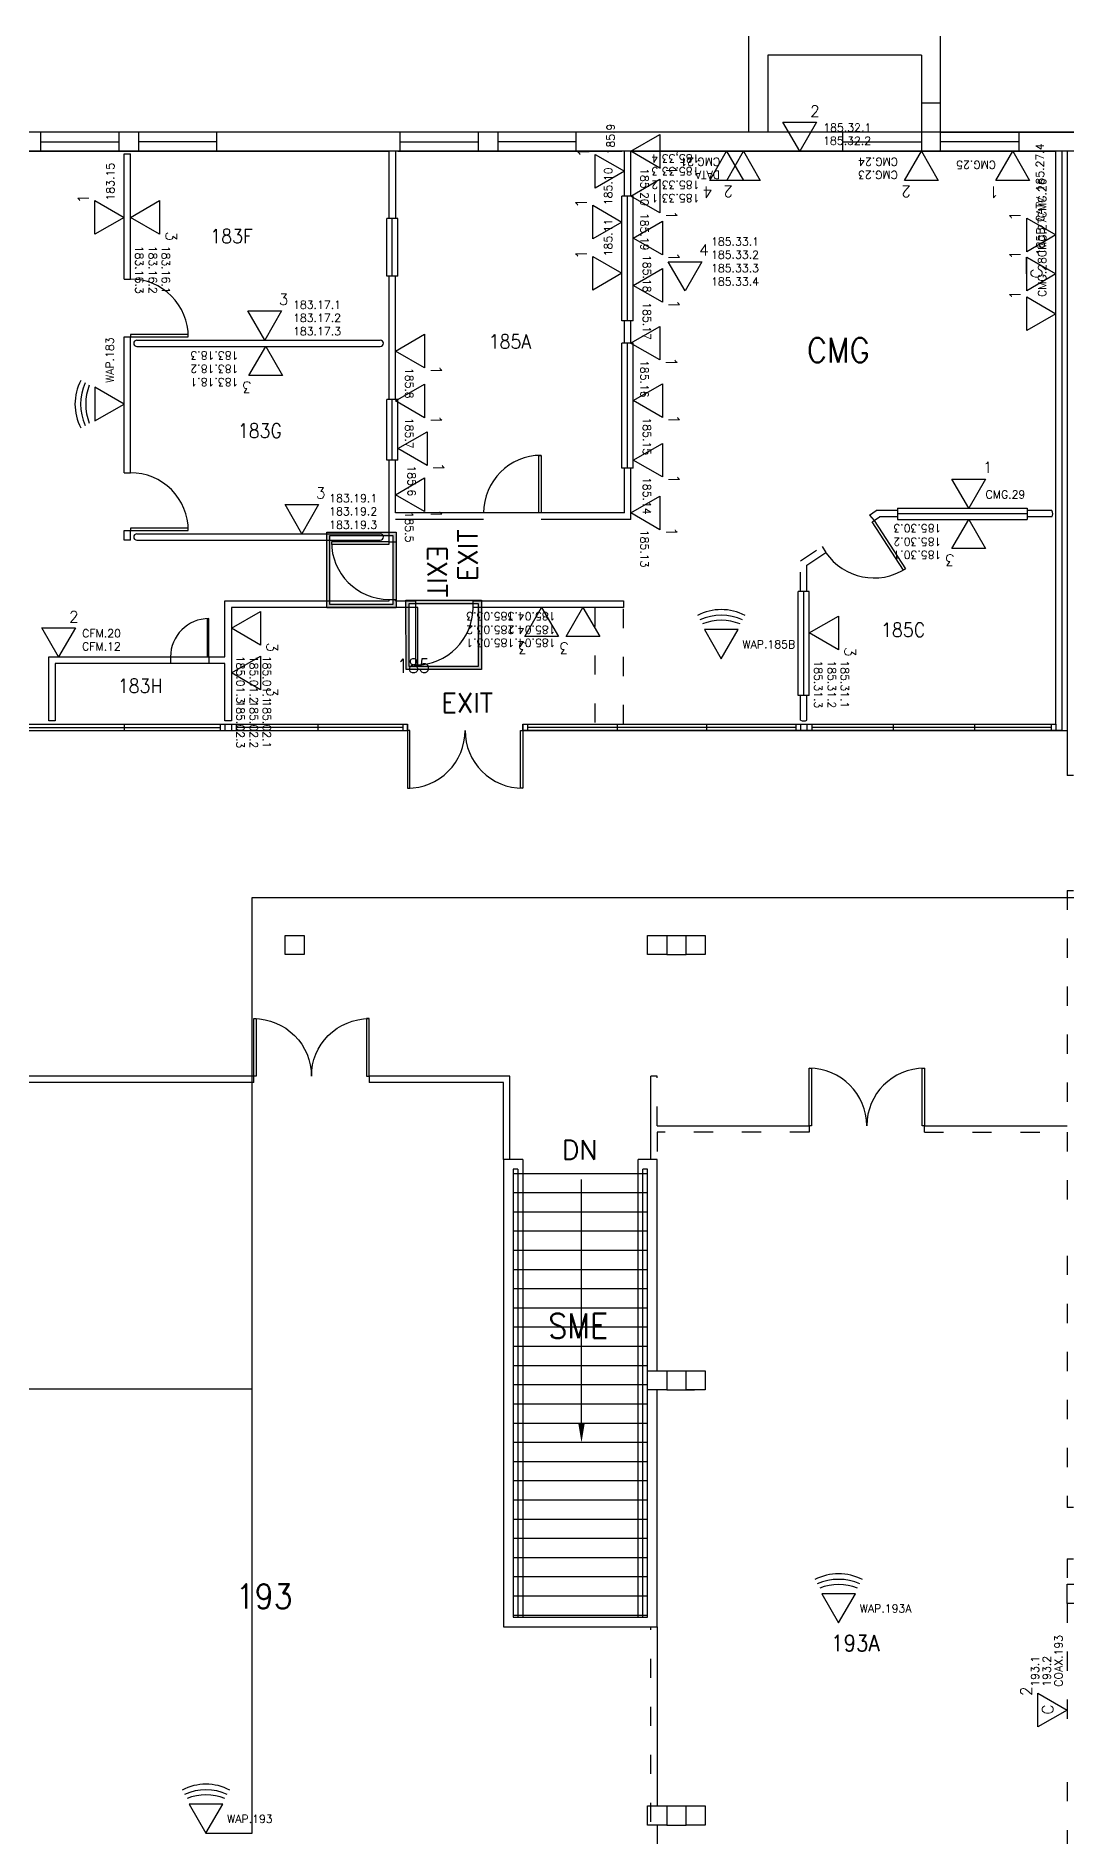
# Model space of a CAD drawing. Header units: inches. Extents: x -460 to 10305, y -938 to 5356.
# Drawn here: x 1351 to 1995, y 4231 to 5356 of the extents above; entities that cross this region are included whole.
import ezdxf
from ezdxf.enums import TextEntityAlignment as Align

# ---------------------------------------------------------------- set-up
doc = ezdxf.new("R2010")
doc.units = ezdxf.units.IN
doc.header["$MEASUREMENT"] = 0
doc.set_wipeout_variables(frame=1)
doc.linetypes.add('01-0263-M-DWG-BFP-ARCH$0$ACAD_ISO03W100', pattern=[30, 12, -18])
for name, color, linetype in [('01-0263-M-DWG-BFP-ARCH$0$AAROC', 7, 'Continuous'), ('01-0263-M-DWG-BFP-ARCH$0$SP-CASEHIDE', 11, 'Continuous'), ('01-0263-M-DWG-BFP-ARCH$0$SP-DOORS', 5, 'Continuous'), ('01-0263-M-DWG-BFP-ARCH$0$SP-GROSS', 30, 'Continuous'), ('01-0263-M-DWG-BFP-ARCH$0$SP-GUARDRAIL', 150, 'Continuous'), ('01-0263-M-DWG-BFP-ARCH$0$SP-PART', 190, 'Continuous'), ('01-0263-M-DWG-BFP-ARCH$0$SP-RMNO', 7, 'Continuous'), ('01-0263-M-DWG-BFP-ARCH$0$SP-ROOM', 7, 'Continuous'), ('01-0263-M-DWG-BFP-ARCH$0$SP-STAIRS', 1, 'Continuous'), ('01-0263-M-DWG-BFP-ARCH$0$SP-TEXT', 72, 'Continuous'), ('01-0263-M-DWG-BFP-ARCH$0$SP-WALL', 7, 'Continuous'), ('01-0263-M-DWG-BFP-ARCH$0$SP-WINDOWS', 6, 'Continuous'), ('T-Comm-E', 1, 'Continuous'), ('T-Comm-E-Wireless', 1, 'Continuous'), ('T-Comm-Path', 40, 'Continuous')]:
    doc.layers.add(name, color=color, linetype=linetype)
doc.layers.get('01-0263-M-DWG-BFP-ARCH$0$SP-ROOM').off()
doc.styles.add('01-0263-M-DWG-BFP-ARCH$0$ROMANS', font='ROMANS.shx', dxfattribs={"width": 0.9})
doc.styles.add('01-0263-M-DWG-BFP-ARCH$0$STANDARD', font='TXT.shx', dxfattribs={"height": 12})
doc.styles.add('3-32', font='SIMPLEX.shx', dxfattribs={"height": 9})

# ---------------------------------------------------------------- blocks, each defined once
blk = doc.blocks.new('01-0263-M-DWG-BFP-ARCH$0$DOR00')
at = {"color": 0}
for p, q in [((0, 1), (0, 0)), ((1, 0), (1, 1))]:
    blk.add_line(p, q, dxfattribs=at)
blk = doc.blocks.new('01-0263-M-DWG-BFP-ARCH$0$DOR01')
at = {"color": 0}
for p, q in [((1, 1), (0, 1)), ((0, 1), (0, 0)), ((1, 0), (1, 1)), ((0, 0), (1, 0))]:
    blk.add_line(p, q, dxfattribs=at)
blk = doc.blocks.new('01-0263-M-DWG-BFP-ARCH$0$FMGRM1')
at = {"style": '01-0263-M-DWG-BFP-ARCH$0$ROMANS', "width": 0.9}
for tag, p in [('DATA1', (0, -0.443)), ('DATA2', (0, -0.602)), ('DATA3', (0, -0.762)), ('DATA4', (0, -0.921)), ('DATA5', (0, -1.081))]:
    blk.add_attdef(tag, text='', height=0.117, dxfattribs=at).set_placement(p, align=Align.CENTER)
at = {"linetype": 'Continuous'}
blk.add_wipeout([(-0.375, -0.125), (0.375, -0.125), (0.375, 0.125), (-0.375, 0.125)], dxfattribs=at)
at = {"style": '01-0263-M-DWG-BFP-ARCH$0$ROMANS', "width": 0.9}
blk.add_attdef('RMAREA', text='', height=0.117, dxfattribs=at).set_placement((0, -0.284), align=Align.CENTER)
at = {"layer": '01-0263-M-DWG-BFP-ARCH$0$SP-RMNO', "style": '01-0263-M-DWG-BFP-ARCH$0$ROMANS', "width": 0.9}
blk.add_attdef('RMNUMB', text='', height=0.16, dxfattribs=at).set_placement((0, 0), align=Align.MIDDLE)
blk = doc.blocks.new('01-0263-M-DWG-BFP-ARCH', base_point=(-3213.3, 3697.3))
at = {"layer": '01-0263-M-DWG-BFP-ARCH$0$SP-CASEHIDE'}
h = blk.add_hatch(color=256, dxfattribs=at)
h.paths.add_polyline_path([(-1637.4, 4723.3), (-1637.4, 4676.1), (-1680.7, 4676.1), (-1680.7, 4723.3)])
h.paths.add_polyline_path([(-1639.4, 4721.3), (-1639.4, 4678.1), (-1678.7, 4678.1), (-1678.7, 4721.3)], flags=16)
h = blk.add_hatch(color=256, dxfattribs=at)
h.paths.add_polyline_path([(-1629.3, 4678.7), (-1586.1, 4678.7), (-1586.1, 4639.4), (-1629.2, 4639.4)], flags=16)
h.paths.add_polyline_path([(-1631.3, 4680.7), (-1584.1, 4680.7), (-1584.1, 4637.4), (-1631.2, 4637.4)])
for p, q in [((-1641.8, 4680.3), (-1641.8, 4681.3)), ((-1637.8, 4680.3), (-1637.8, 4681.3))]:
    blk.add_line(p, q, dxfattribs=at)
for points in [[(-1637.4, 4723.3), (-1637.4, 4676.1), (-1680.7, 4676.1), (-1680.7, 4723.3)], [(-1631.3, 4680.7), (-1584.1, 4680.7), (-1584.1, 4637.4), (-1631.2, 4637.4)]]:
    blk.add_lwpolyline(points, close=True, dxfattribs=at)
for points in [[(-1639.4, 4721.3), (-1639.4, 4678.1), (-1678.7, 4678.1), (-1678.7, 4721.3), (-1639.4, 4721.3)], [(-1629.3, 4678.7), (-1586.1, 4678.7), (-1586.1, 4639.4), (-1629.2, 4639.4), (-1629.3, 4678.7)]]:
    blk.add_lwpolyline(points, dxfattribs=at)
at = {"layer": '01-0263-M-DWG-BFP-ARCH$0$SP-DOORS'}
for p, q in [((-1755.3, 4645.3), (-1755.3, 4669.3)), ((-1754.3, 4645.3), (-1754.3, 4669.3))]:
    blk.add_line(p, q, dxfattribs=at)
for points in [[(-1630.3, 4563.3, 0.414214), (-1594.3, 4599.3, 0.414214), (-1558.3, 4563.3, 0.414214)], [(-1726.3, 4419.3, -0.414214), (-1690.3, 4383.3, -0.414214), (-1654.3, 4419.3, -0.414214)]]:
    blk.add_lwpolyline(points, format="xyb", dxfattribs=at)
for centre, radius, start, end in [((-1803.2, 4845.4), 36, 359.9411, 90.0589), ((-1546.8, 4735.3), 36, 90, 180), ((-1803.2, 4724.4), 36, 359.9411, 90.0589), ((-1641.8, 4717.3), 36, 180, 270), ((-1338.9, 4731.3), 36.6, 214.6652, 302.5425), ((-1754.3, 4645.3), 24, 90, 180), ((-1625.3, 4676.3), 36, 270, 0), ((-1379.4, 4352.3), 36, 0, 90), ((-1307.4, 4352.3), 36, 90, 180)]:
    blk.add_arc(centre, radius, start, end, dxfattribs=at)
at = {"layer": '01-0263-M-DWG-BFP-ARCH$0$SP-GUARDRAIL'}
for p, q in [((-1558.3, 4331.3), (-1570.3, 4331.3)), ((-1474.3, 4331.3), (-1486.3, 4331.3)), ((-1561.3, 4325.3), (-1564.3, 4325.3)), ((-1480.3, 4325.3), (-1483.3, 4325.3))]:
    blk.add_line(p, q, dxfattribs=at)
at = {"layer": '01-0263-M-DWG-BFP-ARCH$0$SP-PART', "linetype": '01-0263-M-DWG-BFP-ARCH$0$ACAD_ISO03W100'}
blk.add_lwpolyline([(-1495.3, 4603.3), (-1495.3, 4676.3), (-1513.3, 4676.3), (-1513.3, 4603.3), (-1495.3, 4603.3)], dxfattribs=at)
at = {"layer": '01-0263-M-DWG-BFP-ARCH$0$SP-STAIRS'}
for p, q in [((-1474.3, 4199.3), (-1474.3, 4331.3)), ((-1480.3, 4322.4), (-1564.3, 4322.4)), ((-1480.3, 4310.4), (-1564.3, 4310.4)), ((-1480.3, 4298.4), (-1564.3, 4298.4)), ((-1480.3, 4286.4), (-1564.3, 4286.4)), ((-1480.3, 4274.4), (-1564.3, 4274.4)), ((-1480.3, 4262.4), (-1564.3, 4262.4)), ((-1480.3, 4250.4), (-1564.3, 4250.4)), ((-1480.3, 4202.4), (-1564.3, 4202.4)), ((-1480.3, 4187.3), (-1480.3, 4199.3)), ((-1480.3, 4199.3), (-1468.3, 4199.3)), ((-1468.3, 4199.3), (-1468.3, 4187.3)), ((-1480.3, 4190.4), (-1564.3, 4190.4)), ((-1468.3, 4187.3), (-1480.3, 4187.3)), ((-1480.3, 4178.4), (-1564.3, 4178.4)), ((-1480.3, 4166.4), (-1564.3, 4166.4)), ((-1480.3, 4154.4), (-1564.3, 4154.4)), ((-1480.3, 4142.4), (-1564.3, 4142.4)), ((-1480.3, 4130.4), (-1564.3, 4130.4)), ((-1480.3, 4118.4), (-1564.3, 4118.4)), ((-1480.3, 4106.4), (-1564.3, 4106.4)), ((-1480.3, 4094.4), (-1564.3, 4094.4)), ((-1480.3, 4082.4), (-1564.3, 4082.4)), ((-1480.3, 4070.4), (-1564.3, 4070.4)), ((-1480.3, 4058.4), (-1564.3, 4058.4)), ((-1480.3, 4046.4), (-1564.3, 4046.4))]:
    blk.add_line(p, q, dxfattribs=at)
at = {"layer": '01-0263-M-DWG-BFP-ARCH$0$SP-TEXT'}
blk.add_solid([(-1519.6, 4166.4), (-1523.6, 4166.4), (-1521.6, 4154.4)], dxfattribs=at)
at = {"layer": '01-0263-M-DWG-BFP-ARCH$0$SP-WALL'}
for p, q in [((-1417.3, 5033.3), (-1417.3, 4973.3)), ((-1297.3, 4961.3), (-1297.3, 5033.3)), ((-1405.3, 5021.3), (-1405.3, 4973.3)), ((-1309.3, 5021.3), (-1405.3, 5021.3)), ((-1309.3, 5021.3), (-1309.3, 4961.3)), ((-1297.3, 4991.3), (-1309.3, 4991.3)), ((-1309.3, 4973.3), (-2665.3, 4973.3)), ((-1859.3, 4961.3), (-1859.3, 4973.3)), ((-1810.3, 4961.3), (-1810.3, 4973.3)), ((-1798.3, 4973.3), (-1798.3, 4961.3)), ((-1749.3, 4961.3), (-1749.3, 4973.3)), ((-1634.9, 4961.3), (-1634.9, 4973.3)), ((-1585.9, 4961.3), (-1585.9, 4973.3)), ((-1573.9, 4973.3), (-1573.9, 4961.3)), ((-1524.9, 4961.3), (-1524.9, 4973.3)), ((-1358.3, 4961.3), (-1358.3, 4973.3)), ((-1297.3, 4973.3), (-1154.3, 4973.3)), ((-1248.3, 4961.3), (-1248.3, 4973.3)), ((-3012.3, 4961.3), (-1642.4, 4961.3)), ((-1642.4, 4961.3), (-1810.3, 4961.3)), ((-1641.8, 4919.3), (-1641.8, 4961.3)), ((-1636.3, 4961.3), (-1496.3, 4961.3)), ((-1490.8, 4933.3), (-1490.8, 4961.3)), ((-1490.8, 4961.3), (-1225.3, 4961.3)), ((-1309.3, 4961.3), (-1297.3, 4961.3)), ((-1225.3, 4603.3), (-1225.3, 4961.3)), ((-1221.3, 4599.3), (-1221.3, 4961.3)), ((-1218.3, 4961.3), (-1218.3, 4571.3)), ((-1807.3, 4881.3), (-1807.3, 4959.7)), ((-1807.3, 4959.7), (-1803.3, 4959.7)), ((-1803.3, 4881.3), (-1803.3, 4959.7)), ((-1496.3, 4855.3), (-1496.3, 4933.3)), ((-1489.3, 4933.3), (-1496.3, 4933.3)), ((-1492.8, 4855.3), (-1492.8, 4933.3)), ((-1489.3, 4855.3), (-1489.3, 4933.3)), ((-1643.3, 4883.3), (-1643.3, 4919.3)), ((-1636.3, 4919.3), (-1643.3, 4919.3)), ((-1639.8, 4883.3), (-1639.8, 4919.3)), ((-1636.3, 4883.3), (-1636.3, 4919.3)), ((-1636.3, 4883.3), (-1643.3, 4883.3)), ((-1641.8, 4806.3), (-1641.8, 4883.3)), ((-1637.8, 4806.3), (-1637.8, 4883.3)), ((-1807.3, 4881.3), (-1803.3, 4881.3)), ((-1489.3, 4855.3), (-1496.3, 4855.3)), ((-1494.8, 4841.3), (-1494.8, 4855.3)), ((-1490.8, 4841.3), (-1490.8, 4855.3)), ((-1807.3, 4845.3), (-1803.3, 4845.3)), ((-1807.3, 4760.3), (-1807.3, 4845.3)), ((-1803.3, 4760.3), (-1803.3, 4845.3)), ((-1799.3, 4843.3), (-1647.3, 4843.3)), ((-1799.3, 4839.3), (-1647.3, 4839.3)), ((-1496.3, 4763.3), (-1496.3, 4841.3)), ((-1489.3, 4841.3), (-1496.3, 4841.3)), ((-1492.8, 4763.3), (-1492.8, 4841.3)), ((-1489.3, 4763.3), (-1489.3, 4841.3)), ((-1643.3, 4768.3), (-1643.3, 4806.3)), ((-1636.3, 4806.3), (-1643.3, 4806.3)), ((-1639.8, 4768.3), (-1639.8, 4806.3)), ((-1636.3, 4768.3), (-1636.3, 4806.3)), ((-1807.3, 4760.3), (-1803.3, 4760.3)), ((-1636.3, 4768.3), (-1643.3, 4768.3)), ((-1641.8, 4717.3), (-1641.8, 4768.3)), ((-1637.8, 4735.3), (-1637.8, 4768.3)), ((-1489.3, 4763.3), (-1496.3, 4763.3)), ((-1494.8, 4735.3), (-1494.8, 4763.3)), ((-1490.8, 4731.3), (-1490.8, 4763.3)), ((-1341.7, 4734), (-1337.5, 4736.8)), ((-1324.3, 4736.8), (-1337.5, 4736.8)), ((-1324.3, 4738.3), (-1243.3, 4738.3)), ((-1324.3, 4738.3), (-1324.3, 4731.3)), ((-1243.3, 4738.3), (-1243.3, 4731.3)), ((-1227.8, 4736.8), (-1243.3, 4736.8)), ((-1807.3, 4724.3), (-1803.3, 4724.3)), ((-1807.3, 4718.3), (-1807.3, 4724.3)), ((-1803.3, 4718.3), (-1803.3, 4724.3)), ((-1494.8, 4735.3), (-1637.8, 4735.3)), ((-1582.8, 4731.3), (-1637.8, 4731.3)), ((-1496.3, 4735.3), (-1546.8, 4735.3)), ((-1490.8, 4731.3), (-1546.8, 4731.3)), ((-1338.7, 4730.6), (-1335.4, 4732.8)), ((-1324.3, 4732.8), (-1335.4, 4732.8)), ((-1243.3, 4734.8), (-1324.3, 4734.8)), ((-1324.3, 4731.3), (-1243.3, 4731.3)), ((-1227.8, 4732.8), (-1243.3, 4732.8)), ((-1803.3, 4718.3), (-1807.3, 4718.3)), ((-1799.3, 4722.3), (-1647.3, 4722.3)), ((-1799.3, 4718.3), (-1647.3, 4718.3)), ((-1641.8, 4717.3), (-1637.8, 4717.3)), ((-1380.8, 4702.6), (-1369, 4710.5)), ((-1380.8, 4686.3), (-1380.8, 4702.6)), ((-1744.3, 4680.3), (-1641.8, 4680.3)), ((-1744.3, 4645.3), (-1744.3, 4680.3)), ((-1641.8, 4681.3), (-1637.8, 4681.3)), ((-1386.3, 4621.3), (-1386.3, 4686.3)), ((-1379.3, 4686.3), (-1386.3, 4686.3)), ((-1382.8, 4621.3), (-1382.8, 4686.3)), ((-1379.3, 4621.3), (-1379.3, 4686.3)), ((-1854.3, 4645.3), (-1744.3, 4645.3)), ((-1854.3, 4605.3), (-1854.3, 4645.3)), ((-1778.3, 4645.3), (-1778.3, 4641.3)), ((-1754.3, 4645.3), (-1754.3, 4641.3)), ((-1379.3, 4621.3), (-1386.3, 4621.3)), ((-1384.8, 4605.8), (-1384.8, 4621.3)), ((-1380.8, 4605.8), (-1380.8, 4621.3)), ((-1935.4, 4599.3), (-1630.3, 4599.3)), ((-1558.3, 4599.3), (-1218.3, 4599.3)), ((-1706.8, 4459.3), (-1706.8, 4471.3)), ((-1706.8, 4471.3), (-1694.8, 4471.3)), ((-1694.8, 4471.3), (-1694.8, 4459.3)), ((-1468.3, 4471.3), (-1456.3, 4471.3)), ((-1694.8, 4459.3), (-1706.8, 4459.3)), ((-1468.3, 4459.3), (-1456.3, 4459.3)), ((-1570.3, 4331.3), (-1570.3, 4039.3)), ((-1480.3, 4045.3), (-1480.3, 4325.3)), ((-1480.3, 4187.3), (-1480.3, 4199.3)), ((-1480.3, 4199.3), (-1468.3, 4199.3)), ((-1468.3, 4199.3), (-1451, 4199.3)), ((-1468.3, 4199.3), (-1456.3, 4199.3)), ((-1468.3, 4199.3), (-1468.3, 4187.3)), ((-1456.3, 4187.3), (-1456.3, 4199.3)), ((-1456.3, 4199.3), (-1444.3, 4199.3)), ((-1444.3, 4199.3), (-1444.3, 4187.3)), ((-1468.3, 4187.3), (-1480.3, 4187.3)), ((-1474.3, 4039.3), (-1474.3, 4187.3)), ((-1468.3, 4187.3), (-1451, 4187.3)), ((-1468.3, 4187.3), (-1456.3, 4187.3)), ((-1444.3, 4187.3), (-1456.3, 4187.3)), ((-1570.3, 4039.3), (-1474.3, 4039.3)), ((-1564.3, 4045.3), (-1480.3, 4045.3)), ((-1474.3, 4039.3), (-1474.3, 3927.3)), ((-1480.3, 3915.3), (-1480.3, 3927.3)), ((-1480.3, 3927.3), (-1468.3, 3927.3)), ((-1468.3, 3927.3), (-1456.3, 3927.3)), ((-1468.3, 3927.3), (-1468.3, 3915.3)), ((-1456.3, 3915.3), (-1456.3, 3927.3)), ((-1456.3, 3927.3), (-1444.3, 3927.3)), ((-1444.3, 3927.3), (-1444.3, 3915.3)), ((-1468.3, 3915.3), (-1480.3, 3915.3)), ((-1474.3, 3915.3), (-1474.3, 3862.3)), ((-1468.3, 3915.3), (-1456.3, 3915.3)), ((-1444.3, 3915.3), (-1456.3, 3915.3))]:
    blk.add_line(p, q, dxfattribs=at)
at = {"layer": '01-0263-M-DWG-BFP-ARCH$0$SP-WALL', "linetype": '01-0263-M-DWG-BFP-ARCH$0$ACAD_ISO03W100'}
for p, q in [((-1341.7, 4734), (-1338.7, 4730.6)), ((-1384.8, 4705.3), (-1371.3, 4714.3)), ((-1371.3, 4714.3), (-1369, 4710.5)), ((-1384.8, 4686.3), (-1384.8, 4705.3)), ((-1218.3, 4499.3), (-1218.3, 4352.3)), ((-1218.3, 4348.3), (-1218.3, 4303.1)), ((-1218.3, 4271.1), (-1218.3, 4113.8)), ((-1218.3, 4081.8), (-1218.3, 4065.8)), ((-1218.3, 4053.8), (-1218.3, 3978.2)), ((-1478.3, 3737.3), (-1478.3, 4039.3)), ((-1218.3, 3942.2), (-1218.3, 3709.3))]:
    blk.add_line(p, q, dxfattribs=at)
at = {"layer": '01-0263-M-DWG-BFP-ARCH$0$SP-WALL'}
for points in [[(-773.3, 4901.8), (-773.3, 4961.3), (-3201.3, 4961.3)], [(-1494.8, 4933.3), (-1494.8, 4961.3), (-1637.8, 4961.3), (-1637.8, 4919.3)], [(-1637.8, 4680.3), (-1625.3, 4680.3), (-1625.3, 4676.3), (-1740.3, 4676.3), (-1740.3, 4605.3), (-1744.3, 4605.3), (-1744.3, 4641.3), (-1850.3, 4641.3), (-1850.3, 4605.3), (-1854.3, 4605.3)], [(-1975.3, 4603.3), (-1630.3, 4603.3)]]:
    blk.add_lwpolyline(points, dxfattribs=at)
for points in [[(-1589.3, 4680.3), (-1495.3, 4680.3), (-1495.3, 4676.3), (-1589.3, 4676.3)], [(-1480.3, 4459.3), (-1480.3, 4471.3), (-1468.3, 4471.3), (-1468.3, 4459.3)], [(-1456.3, 4459.3), (-1456.3, 4471.3), (-1444.3, 4471.3), (-1444.3, 4459.3)], [(-1218.3, 4053.8), (-1218.3, 4065.8), (-1206.3, 4065.8), (-1206.3, 4053.8)]]:
    blk.add_lwpolyline(points, close=True, dxfattribs=at)
for centre, radius, start, end in [((-1799.3, 4841.3), 2, 90, 270), ((-1647.3, 4841.3), 2, 270, 90), ((-1231.3, 4734.8), 4.06, 330.5076, 29.4924), ((-1799.3, 4720.3), 2, 90, 270), ((-1647.3, 4720.3), 2, 270, 90), ((-1382.8, 4609.4), 4.06, 240.5076, 299.4924)]:
    blk.add_arc(centre, radius, start, end, dxfattribs=at)
at = {"layer": '01-0263-M-DWG-BFP-ARCH$0$SP-WINDOWS'}
for p, q in [((-1859.3, 4967.3), (-1810.3, 4967.3)), ((-1749.3, 4967.3), (-1798.3, 4967.3)), ((-1634.9, 4967.3), (-1585.9, 4967.3)), ((-1524.9, 4967.3), (-1573.9, 4967.3)), ((-1358.3, 4967.3), (-1309.3, 4967.3)), ((-1248.3, 4967.3), (-1297.3, 4967.3)), ((-1932.4, 4601.3), (-1747.3, 4601.3)), ((-1807.3, 4603.3), (-1807.3, 4599.3)), ((-1747.3, 4603.3), (-1747.3, 4599.3)), ((-1744.3, 4603.3), (-1744.3, 4599.3)), ((-1740.3, 4603.3), (-1740.3, 4599.3)), ((-1737.3, 4603.3), (-1737.3, 4599.3)), ((-1633.3, 4601.3), (-1737.3, 4601.3)), ((-1686.3, 4603.3), (-1686.3, 4599.3)), ((-1633.3, 4603.3), (-1633.3, 4599.3)), ((-1630.3, 4599.3), (-1630.3, 4603.3)), ((-1630.3, 4603.3), (-1630.3, 4599.3)), ((-1558.3, 4603.3), (-1558.3, 4599.3)), ((-1555.3, 4603.3), (-1555.3, 4599.3)), ((-1387.8, 4601.3), (-1555.3, 4601.3)), ((-1499.4, 4603.3), (-1499.4, 4599.3)), ((-1443.6, 4603.3), (-1443.6, 4599.3)), ((-1387.8, 4603.3), (-1387.8, 4599.3)), ((-1384.8, 4603.3), (-1384.8, 4599.3)), ((-1380.8, 4603.3), (-1380.8, 4599.3)), ((-1377.8, 4603.3), (-1377.8, 4599.3)), ((-1228.3, 4601.3), (-1377.8, 4601.3)), ((-1326.9, 4603.3), (-1326.9, 4599.3)), ((-1276.1, 4603.3), (-1276.1, 4599.3)), ((-1228.3, 4603.3), (-1228.3, 4599.3)), ((-1225.3, 4603.3), (-1225.3, 4599.3)), ((-1726.3, 4383.3), (-1929.3, 4383.3)), ((-1726.3, 4379.3), (-1929.3, 4379.3)), ((-1566.3, 4383.3), (-1654.3, 4383.3)), ((-1570.3, 4379.3), (-1654.3, 4379.3)), ((-1570.3, 4331.3), (-1570.3, 4379.3)), ((-1566.3, 4331.3), (-1566.3, 4383.3)), ((-1478.3, 4331.3), (-1478.3, 4383.3)), ((-1474.3, 4352.3), (-1379.4, 4352.3)), ((-1307.4, 4352.3), (-1218.3, 4352.3))]:
    blk.add_line(p, q, dxfattribs=at)
at = {"layer": '01-0263-M-DWG-BFP-ARCH$0$SP-WINDOWS', "linetype": '01-0263-M-DWG-BFP-ARCH$0$ACAD_ISO03W100'}
for p, q in [((-1474.3, 4383.3), (-1478.3, 4383.3)), ((-1474.3, 4352.3), (-1474.3, 4383.3)), ((-1379.4, 4348.3), (-1474.3, 4348.3)), ((-1474.3, 4348.3), (-1474.3, 4331.3)), ((-1307.4, 4348.3), (-1218.3, 4348.3))]:
    blk.add_line(p, q, dxfattribs=at)
at = {"layer": '01-0263-M-DWG-BFP-ARCH$0$SP-WINDOWS'}
blk.add_lwpolyline([(-1221.3, 4599.3), (-1558.3, 4599.3), (-1558.3, 4603.3), (-1225.3, 4603.3)], dxfattribs=at)
at = {"layer": '01-0263-M-DWG-BFP-ARCH$0$SP-DOORS', "zscale": 36}
for p, xscale, yscale, rotation in [((-1803.3, 4845.3), -36, -1.5, 179.9999999999989), ((-1548.3, 4735.3), 36, -1.5, 90), ((-1803.3, 4724.3), -36, -1.5, 179.9999999999989), ((-1338.7, 4730.6), -35.99999999999999, 1.499999999999856, 122.9566972202845), ((-1625.3, 4676.3), -36, -1.5, 90), ((-1630.3, 4599.3), -36, -1.5, 90), ((-1558.3, 4599.3), -36, 1.5, 90), ((-1726.3, 4383.3), 36, -1.5, 90), ((-1654.3, 4383.3), 36, 1.5, 90), ((-1379.4, 4352.3), 36, -1.5, 90), ((-1308.9, 4352.3), 36, -1.5, 90)]:
    blk.add_blockref('01-0263-M-DWG-BFP-ARCH$0$DOR01', p, dxfattribs=dict(at, xscale=xscale, yscale=yscale, rotation=rotation))
at = {"layer": '01-0263-M-DWG-BFP-ARCH$0$SP-DOORS', "xscale": -36, "yscale": -1.5, "zscale": 36}
blk.add_blockref('01-0263-M-DWG-BFP-ARCH$0$DOR01', (-1641.8, 4717.3), dxfattribs=at)
at = {"layer": '01-0263-M-DWG-BFP-ARCH$0$SP-ROOM', "color": 81, "linetype": '01-0263-M-DWG-BFP-ARCH$0$ACAD_ISO03W100'}
ref = blk.add_blockref('01-0263-M-DWG-BFP-ARCH$0$FMGRM1', (-1523.7, 4227.3), dxfattribs=dict(at, xscale=96, yscale=96, zscale=96))
ref.add_attrib('RMNUMB', 'SME', dxfattribs={"layer": '01-0263-M-DWG-BFP-ARCH$0$SP-RMNO', "height": 15.36, "style": '01-0263-M-DWG-BFP-ARCH$0$ROMANS', "width": 0.9}).set_placement((-1523.7, 4227.3), align=Align.MIDDLE)
at = {"layer": '01-0263-M-DWG-BFP-ARCH$0$SP-WALL', "rotation": 270}
for p, xscale, yscale, zscale in [((-1218.3, 4571.3), 72, 4.000000000000455, 72), ((-1214.3, 4081.8), -32, -4, 32)]:
    blk.add_blockref('01-0263-M-DWG-BFP-ARCH$0$DOR00', p, dxfattribs=dict(at, xscale=xscale, yscale=yscale, zscale=zscale))
at = {"layer": '01-0263-M-DWG-BFP-ARCH$0$SP-WINDOWS', "xscale": 72, "zscale": 72}
for p, yscale in [((-1726.3, 4383.3), -4), ((-1379.4, 4348.3), 4.000000000000455)]:
    blk.add_blockref('01-0263-M-DWG-BFP-ARCH$0$DOR00', p, dxfattribs=dict(at, yscale=yscale))
at = {"layer": '01-0263-M-DWG-BFP-ARCH$0$AAROC', "style": '01-0263-M-DWG-BFP-ARCH$0$STANDARD'}
for rotation, p in [(90, (-1592.6, 4725.1)), (270, (-1611.8, 4682.6))]:
    blk.add_text('EXIT', height=12, rotation=rotation, dxfattribs=at).set_placement(p, align=Align.MIDDLE_RIGHT)
blk.add_text('EXIT', height=12, dxfattribs=at).set_placement((-1576.9, 4616.7), align=Align.MIDDLE_RIGHT)
at = {"layer": '01-0263-M-DWG-BFP-ARCH$0$SP-TEXT', "style": '01-0263-M-DWG-BFP-ARCH$0$STANDARD'}
blk.add_text('DN', height=12, dxfattribs=at).set_placement((-1511.7, 4337.3), align=Align.MIDDLE_RIGHT)
at = {"layer": '01-0263-M-DWG-BFP-ARCH$0$SP-GROSS'}
blk.add_lwpolyline([(-3213.3, 3697.3), (-2537.3, 3697.3), (-2537.3, 3718.7), (-2524.4, 3718.7), (-2524.4, 3725.1), (-1451.6, 3725.1), (-1451.6, 3718.7), (-1437.1, 3718.7), (-1437.1, 3697.7), (-761.3, 3697.3), (-761.3, 4973.3), (-3213.4, 4973.3), (-3213.3, 3697.3)], close=True, dxfattribs=at)
at = {"layer": '01-0263-M-DWG-BFP-ARCH$0$SP-GUARDRAIL'}
for p, q in [((-1558.3, 4331.3), (-1558.3, 4045.3)), ((-1486.3, 4045.3), (-1486.3, 4331.3)), ((-1561.3, 4325.3), (-1561.3, 4045.3)), ((-1483.3, 4045.3), (-1483.3, 4325.3))]:
    blk.add_line(p, q, dxfattribs=at)
at = {"layer": '01-0263-M-DWG-BFP-ARCH$0$SP-STAIRS'}
for p, q in [((-1480.3, 4238.4), (-1564.3, 4238.4)), ((-1480.3, 4226.4), (-1564.3, 4226.4)), ((-1480.3, 4214.4), (-1564.3, 4214.4))]:
    blk.add_line(p, q, dxfattribs=at)
at = {"layer": '01-0263-M-DWG-BFP-ARCH$0$SP-TEXT'}
blk.add_line((-1521.6, 4166.4), (-1521.6, 4318.8), dxfattribs=at)
at = {"layer": '01-0263-M-DWG-BFP-ARCH$0$SP-WALL'}
blk.add_line((-1564.3, 4325.3), (-1564.3, 4045.3), dxfattribs=at)
at = {"layer": '01-0263-M-DWG-BFP-ARCH$0$SP-ROOM', "color": 81, "linetype": '01-0263-M-DWG-BFP-ARCH$0$ACAD_ISO03W100'}
ref = blk.add_blockref('01-0263-M-DWG-BFP-ARCH$0$FMGRM1', (-1740.2, 4908.2), dxfattribs=dict(at, xscale=55.20000000000073, yscale=55.20000000000073, zscale=55.20000000000073))
ref.add_attrib('RMNUMB', '183F', dxfattribs={"layer": '01-0263-M-DWG-BFP-ARCH$0$SP-RMNO', "height": 8.83, "style": '01-0263-M-DWG-BFP-ARCH$0$ROMANS', "width": 0.9}).set_placement((-1740.2, 4908.2), align=Align.MIDDLE)
ref = blk.add_blockref('01-0263-M-DWG-BFP-ARCH$0$FMGRM1', (-1566.3, 4842.4), dxfattribs=dict(at, xscale=55.20000000000073, yscale=55.20000000000073, zscale=55.20000000000073))
ref.add_attrib('RMNUMB', '185A', dxfattribs={"layer": '01-0263-M-DWG-BFP-ARCH$0$SP-RMNO', "height": 8.83, "style": '01-0263-M-DWG-BFP-ARCH$0$ROMANS', "width": 0.9}).set_placement((-1566.3, 4842.4), align=Align.MIDDLE)
ref = blk.add_blockref('01-0263-M-DWG-BFP-ARCH$0$FMGRM1', (-1361.2, 4837), dxfattribs=dict(at, xscale=96, yscale=96, zscale=96))
ref.add_attrib('RMNUMB', 'CMG', dxfattribs={"layer": '01-0263-M-DWG-BFP-ARCH$0$SP-RMNO', "height": 15.36, "style": '01-0263-M-DWG-BFP-ARCH$0$ROMANS', "width": 0.9}).set_placement((-1361.2, 4837), align=Align.MIDDLE)
ref = blk.add_blockref('01-0263-M-DWG-BFP-ARCH$0$FMGRM1', (-1722.5, 4786.7), dxfattribs=dict(at, xscale=55.20000000000073, yscale=55.20000000000073, zscale=55.20000000000073))
ref.add_attrib('RMNUMB', '183G', dxfattribs={"layer": '01-0263-M-DWG-BFP-ARCH$0$SP-RMNO', "height": 8.83, "style": '01-0263-M-DWG-BFP-ARCH$0$ROMANS', "width": 0.9}).set_placement((-1722.5, 4786.7), align=Align.MIDDLE)
ref = blk.add_blockref('01-0263-M-DWG-BFP-ARCH$0$FMGRM1', (-1320.7, 4662.2), dxfattribs=dict(at, xscale=55.19999999999981, yscale=55.19999999999981, zscale=55.19999999999981))
ref.add_attrib('RMNUMB', '185C', dxfattribs={"layer": '01-0263-M-DWG-BFP-ARCH$0$SP-RMNO', "height": 8.83, "style": '01-0263-M-DWG-BFP-ARCH$0$ROMANS', "width": 0.9}).set_placement((-1320.7, 4662.2), align=Align.MIDDLE)
ref = blk.add_blockref('01-0263-M-DWG-BFP-ARCH$0$FMGRM1', (-1626.5, 4639.8), dxfattribs=dict(at, xscale=55.20000000000073, yscale=55.20000000000073, zscale=55.20000000000073))
ref.add_attrib('RMNUMB', '185', dxfattribs={"layer": '01-0263-M-DWG-BFP-ARCH$0$SP-RMNO', "height": 8.83, "style": '01-0263-M-DWG-BFP-ARCH$0$ROMANS', "width": 0.9}).set_placement((-1626.5, 4639.8), align=Align.MIDDLE)
ref = blk.add_blockref('01-0263-M-DWG-BFP-ARCH$0$FMGRM1', (-1797.3, 4627.3), dxfattribs=dict(at, xscale=55.20000000000073, yscale=55.20000000000073, zscale=55.20000000000073))
ref.add_attrib('RMNUMB', '183H', dxfattribs={"layer": '01-0263-M-DWG-BFP-ARCH$0$SP-RMNO', "height": 8.83, "style": '01-0263-M-DWG-BFP-ARCH$0$ROMANS', "width": 0.9}).set_placement((-1797.3, 4627.3), align=Align.MIDDLE)
at = {"layer": '01-0263-M-DWG-BFP-ARCH$0$SP-ROOM', "linetype": '01-0263-M-DWG-BFP-ARCH$0$ACAD_ISO03W100'}
ref = blk.add_blockref('01-0263-M-DWG-BFP-ARCH$0$FMGRM1', (-1719.8, 4058.3), dxfattribs=dict(at, xscale=96, yscale=96, zscale=96))
ref.add_attrib('RMNUMB', '193', dxfattribs={"layer": '01-0263-M-DWG-BFP-ARCH$0$SP-RMNO', "height": 15.36, "style": '01-0263-M-DWG-BFP-ARCH$0$ROMANS', "width": 0.9}).set_placement((-1719.8, 4058.3), align=Align.MIDDLE)
at = {"layer": '01-0263-M-DWG-BFP-ARCH$0$SP-ROOM', "color": 81, "linetype": '01-0263-M-DWG-BFP-ARCH$0$ACAD_ISO03W100'}
ref = blk.add_blockref('01-0263-M-DWG-BFP-ARCH$0$FMGRM1', (-1350.5, 4029.1), dxfattribs=dict(at, xscale=62.91653124398178, yscale=62.91653124398178, zscale=62.91653124398178))
ref.add_attrib('RMNUMB', '193A', dxfattribs={"layer": '01-0263-M-DWG-BFP-ARCH$0$SP-RMNO', "height": 10.07, "style": '01-0263-M-DWG-BFP-ARCH$0$ROMANS', "width": 0.9}).set_placement((-1350.5, 4029.1), align=Align.MIDDLE)
blk = doc.blocks.new('DATA(2)')
for p, q in [((0, 0), (-10.5, 18.2)), ((-10.5, 18.2), (10.5, 18.2)), ((10.5, 18.2), (0, 0))]:
    blk.add_line(p, q)
at = {"insert": (6.5, 28.6), "char_height": 7, "width": 11.781, "attachment_point": 1, "style": '3-32'}
blk.add_mtext('2', dxfattribs=at)
at = {"style": '3-32', "flags": 1}
for tag, p in [('RM_NUMBER', (70.6, 120.3)), ('UTP_CATEGORY', (70.6, 107)), ('QUANTITY_UTP', (70.6, 93.8)), ('WIRELESS_OUTLET_LOCATION', (70.6, 80.8)), ('TELECOMM_ROOM', (70.6, 67)), ('QTY_COAX', (70.2, 41.1)), ('POS_3', (186.1, 17.9)), ('POS_4', (186.1, 9.7)), ('POS_5', (186.1, 1.3)), ('POS_6', (186.1, -7))]:
    blk.add_attdef(tag, p, '', height=5, dxfattribs=at)
at = {"style": '3-32'}
for tag, p in [('POS_1', (14.7, 12.3)), ('POS_2', (14.6, 4.1))]:
    blk.add_attdef(tag, p, '', height=5, dxfattribs=at)
at = {"flags": 1}
blk.add_attdef('WO_NUMBER', text='', height=5, dxfattribs=at).set_placement((80.9, 15.3), align=Align.BOTTOM_LEFT)
blk = doc.blocks.new('DATA(4)')
for p, q in [((0, 0), (-10.5, 18.2)), ((-10.5, 18.2), (10.5, 18.2)), ((10.5, 18.2), (0, 0))]:
    blk.add_line(p, q)
at = {"insert": (8.8, 29), "char_height": 7, "width": 11.781, "attachment_point": 1, "style": '3-32'}
blk.add_mtext('4', dxfattribs=at)
at = {"style": '3-32', "flags": 1}
for tag, p in [('RM_NUMBER', (67.7, 160.7)), ('UTP_CATEGORY', (67.7, 147.3)), ('QUANTITY_UTP', (67.7, 134.2)), ('WIRELESS_OUTLET_LOCATION', (67.7, 121.2)), ('TELECOMM_ROOM', (67.7, 107.3)), ('QTY_COAX', (67, 80.8)), ('POS_5', (193.1, 44)), ('POS_6', (193.1, 36.3))]:
    blk.add_attdef(tag, p, '', height=5, dxfattribs=at)
at = {"flags": 1}
blk.add_attdef('WO_NUMBER', text='', height=5, dxfattribs=at).set_placement((70.1, 66), align=Align.BOTTOM_LEFT)
at = {"style": '3-32'}
for tag, p in [('POS_1', (16.9, 26.7)), ('POS_2', (16.9, 18.5)), ('POS_3', (16.9, 10)), ('POS_4', (16.9, 1.9))]:
    blk.add_attdef(tag, p, '', height=5, dxfattribs=at)
blk = doc.blocks.new('VOICE(1)DATA(2)')
for p, q in [((0, 0), (-10.5, 18.2)), ((-10.5, 18.2), (10.5, 18.2)), ((10.5, 18.2), (0, 0))]:
    blk.add_line(p, q)
at = {"insert": (8.8, 29), "char_height": 7, "width": 11.781, "attachment_point": 1, "style": '3-32'}
blk.add_mtext('3', dxfattribs=at)
at = {"style": '3-32', "flags": 1}
for tag, p in [('RM_NUMBER', (78.4, 147.3)), ('UTP_CATEGORY', (78.4, 133.9)), ('QUANTITY_UTP', (78.4, 120.8)), ('WIRELESS_OUTLET_LOCATION', (78.4, 107.7)), ('TELECOMM_ROOM', (78.4, 93.9)), ('QTY_COAX', (78, 67.3)), ('POS_4', (193.4, 40.8)), ('POS_5', (193.4, 32.7)), ('POS_6', (193.4, 24.2))]:
    blk.add_attdef(tag, p, '', height=5, dxfattribs=at)
at = {"flags": 1}
blk.add_attdef('WO_NUMBER', text='', height=5, dxfattribs=at).set_placement((75.6, 52.4), align=Align.BOTTOM_LEFT)
at = {"style": '3-32'}
for tag, p in [('POS_1', (17.7, 19.6)), ('POS_2', (17.7, 11.4)), ('POS_3', (17.7, 3))]:
    blk.add_attdef(tag, p, '', height=5, dxfattribs=at)
blk = doc.blocks.new('DATA(3)')
for p, q in [((0, 0), (-10.5, 18.2)), ((-10.5, 18.2), (10.5, 18.2)), ((10.5, 18.2), (0, 0))]:
    blk.add_line(p, q)
at = {"insert": (8.8, 29), "char_height": 7, "width": 11.781, "attachment_point": 1, "style": '3-32'}
blk.add_mtext('3', dxfattribs=at)
at = {"style": '3-32', "flags": 1}
for tag, p in [('RM_NUMBER', (79, 126)), ('UTP_CATEGORY', (79, 112.6)), ('QUANTITY_UTP', (79, 99.5)), ('WIRELESS_OUTLET_LOCATION', (79, 86.5)), ('TELECOMM_ROOM', (79, 72.6)), ('QTY_COAX', (78.1, 46.5)), ('POS_4', (181.9, 12.2)), ('POS_5', (181.9, 4.1)), ('POS_6', (181.9, -4.4))]:
    blk.add_attdef(tag, p, '', height=5, dxfattribs=at)
at = {"flags": 1}
blk.add_attdef('WO_NUMBER', text='', height=5, dxfattribs=at).set_placement((80.4, 32.5), align=Align.BOTTOM_LEFT)
at = {"style": '3-32'}
for tag, p in [('POS_1', (17.1, 19.7)), ('POS_2', (17.1, 11.5)), ('POS_3', (17.1, 3.1))]:
    blk.add_attdef(tag, p, '', height=5, dxfattribs=at)
blk = doc.blocks.new('COAX')
for p, q in [((0, 0), (-10.5, 18.2)), ((-10.5, 18.2), (10.5, 18.2)), ((10.5, 18.2), (0, 0))]:
    blk.add_line(p, q)
at = {"insert": (-2.8, 15.6), "char_height": 7, "width": 12.703, "attachment_point": 1, "style": '3-32'}
blk.add_mtext('C', dxfattribs=at)
at = {"style": '3-32', "flags": 1}
for tag, p in [('RM_NUMBER', (77.4, 143.4)), ('UTP_CATEGORY', (77.4, 130)), ('QUANTITY_UTP', (77.4, 116.9)), ('WIRELESS_OUTLET_LOCATION', (77.4, 103.9)), ('TELECOMM_ROOM', (77.4, 90)), ('QTY_COAX', (76.2, 61.6)), ('POS_2', (195.3, 34.7)), ('POS_3', (195.3, 26.2)), ('POS_4', (195.3, 18.1)), ('POS_5', (195.3, 9.9)), ('POS_6', (195.3, 1.4))]:
    blk.add_attdef(tag, p, '', height=5, dxfattribs=at)
at = {"flags": 1}
blk.add_attdef('WO_NUMBER', text='', height=5, dxfattribs=at).set_placement((76.1, 44.5), align=Align.BOTTOM_LEFT)
at = {"style": '3-32'}
blk.add_attdef('POS_1', (11.7, 7), '', height=5, dxfattribs=at)
blk = doc.blocks.new('WIRELESS')
for p, q in [((10.5, 18.2), (-10.5, 18.2)), ((-10.5, 18.2), (0, 0)), ((0, 0), (10.5, 18.2))]:
    blk.add_line(p, q)
for centre, start, end in [((0, -1.4), 62.4297, 117.5703), ((0, -4.9), 65.5205, 114.4795), ((0, -8.1), 68.4095, 111.5905)]:
    blk.add_arc(centre, 32.1, start, end)
at = {"style": '3-32', "flags": 1}
for tag, p in [('RM_NUMBER', (50.9, 153.7)), ('UTP_CATEGORY', (50.9, 140.3)), ('QUANTITY_UTP', (50.9, 127.2)), ('WIRELESS_OUTLET_LOCATION', (50.9, 114.2)), ('TELECOMM_ROOM', (50.9, 100.3)), ('QTY_COAX', (50.3, 74.2)), ('POS_2', (166.1, 63.3)), ('POS_3', (166.1, 55.3)), ('POS_4', (166.1, 46.8)), ('POS_5', (166.1, 38.7)), ('POS_6', (166.1, 30))]:
    blk.add_attdef(tag, p, '', height=5, dxfattribs=at)
at = {"flags": 1}
for tag, p in [('SERIAL_NUMBER', (51.8, 50.2)), ('MAC_ADDRESS', (51.8, 26.2)), ('ELEVATION', (51.8, 2.2)), ('WO_NUMBER', (54, -25.6))]:
    blk.add_attdef(tag, text='', height=5, dxfattribs=at).set_placement(p, align=Align.BOTTOM_LEFT)
at = {"style": '3-32'}
blk.add_attdef('POS_1', (13.2, 6.5), '', height=5, dxfattribs=at)
blk = doc.blocks.new('DATA(1)')
for p, q in [((0, 0), (-10.5, 18.2)), ((-10.5, 18.2), (10.5, 18.2)), ((10.5, 18.2), (0, 0))]:
    blk.add_line(p, q)
at = {"insert": (8.8, 29), "char_height": 7, "width": 11.781, "attachment_point": 1, "style": '3-32'}
blk.add_mtext('1', dxfattribs=at)
at = {"style": '3-32'}
for tag, p, flags in [('RM_NUMBER', (101.7, 125.6), 1), ('UTP_CATEGORY', (101.7, 112.2), 1), ('QUANTITY_UTP', (101.7, 99.1), 1), ('WIRELESS_OUTLET_LOCATION', (101.7, 86.1), 1), ('TELECOMM_ROOM', (101.7, 72.2), 1), ('QTY_COAX', (100.3, 43.9), 1), ('POS_2', (219.4, 22.8), 1), ('POS_3', (219.4, 14.4), 1), ('POS_1', (10.5, 6.1), 4), ('POS_4', (219.4, 6), 1), ('POS_5', (219.4, -2.1), 1), ('POS_6', (219.4, -10.6), 1)]:
    blk.add_attdef(tag, p, '', height=5, dxfattribs=dict(at, flags=flags))
at = {"flags": 1}
blk.add_attdef('WO_NUMBER', text='', height=5, dxfattribs=at).set_placement((99.4, 26.8), align=Align.BOTTOM_LEFT)
blk = doc.blocks.new('VOICE(1)DATA(1)COAX(1)')
for p, q in [((0, 0), (-10.5, 18.2)), ((-10.5, 18.2), (10.5, 18.2)), ((10.5, 18.2), (0, 0))]:
    blk.add_line(p, q)
at = {"char_height": 7, "attachment_point": 1, "style": '3-32'}
for s, insert, width in [('2', (8.8, 29), 11.781), ('C', (-2.8, 15.6), 12.703)]:
    blk.add_mtext(s, dxfattribs=dict(at, insert=insert, width=width))
at = {"style": '3-32', "flags": 1}
for tag, p in [('RM_NUMBER', (92.1, 138.9)), ('UTP_CATEGORY', (92.1, 125.6)), ('QUANTITY_UTP', (92.1, 112.4)), ('WIRELESS_OUTLET_LOCATION', (92.1, 99.4)), ('TELECOMM_ROOM', (92.1, 85.6)), ('QTY_COAX', (91.3, 59.5)), ('POS_4', (202.7, 34.3)), ('POS_5', (202.7, 26)), ('POS_6', (202.7, 17.5))]:
    blk.add_attdef(tag, p, '', height=5, dxfattribs=at)
at = {"flags": 1}
blk.add_attdef('WO_NUMBER', text='', height=5, dxfattribs=at).set_placement((90.2, 43.1), align=Align.BOTTOM_LEFT)
at = {"style": '3-32'}
for tag, p in [('POS_1', (14.6, 17.5)), ('POS_2', (14.6, 10.2)), ('POS_3', (14.6, 2.8))]:
    blk.add_attdef(tag, p, '', height=5, dxfattribs=at)

msp = doc.modelspace()

# ---------------------------------------------------------------- block references
msp.add_blockref('01-0263-M-DWG-BFP-ARCH', (0.3, 4020.1))

# ---------------------------------------------------------------- next in the draw order: linework, layer by layer
at = {"layer": 'T-Comm-Path'}
for points in [[(1289.3, 4500.3), (1289.3, 4505.9), (1309.3, 4505.9), (1309.3, 4510.7), (1486.2, 4510.7), (1486.2, 4817.8), (2261.7, 4817.8), (2261.7, 4689.9), (2229.3, 4689.9)], [(1457.4, 4233), (1486.2, 4233), (1486.2, 4817.8), (2261.7, 4817.8), (2261.7, 4689.9), (2229.3, 4689.9)]]:
    msp.add_lwpolyline(points, dxfattribs=at)

# ---------------------------------------------------------------- next in the draw order: block references
at = {"layer": 'T-Comm-E'}
for name, p, values in [('DATA(2)', (1828.3, 5284.1), {'POS_1': '185.32.1', 'POS_2': '185.32.2'}), ('VOICE(1)DATA(2)', (1494.1, 5166.1), {'POS_1': '183.17.1', 'POS_2': '183.17.2', 'POS_3': '183.17.3'}), ('DATA(3)', (1517.3, 5045.1), {'POS_1': '183.19.1', 'POS_2': '183.19.2', 'POS_3': '183.19.3'}), ('DATA(2)', (1365.4, 4968.1), {'POS_1': 'CFM.20', 'POS_2': 'CFM.12'})]:
    msp.add_blockref(name, p, dxfattribs=at).add_auto_attribs(values)
ref = msp.add_blockref('DATA(1)', (1718.8, 5271.6), dxfattribs=dict(at, rotation=90))
ref.add_attrib('POS_1', '185.9', (1712.7, 5282.1), dxfattribs={"layer": '0', "height": 5, "rotation": 90, "style": '3-32'})
ref = msp.add_blockref('DATA(1)', (1722.8, 5284.1), dxfattribs=dict(at, rotation=270))
ref.add_attrib('POS_1', '185.20', (1728.9, 5273.6), dxfattribs={"layer": '0', "height": 5, "rotation": 270, "style": '3-32'})
for name, p, rotation, values in [('COAX', (1988.3, 5207.5), 90.35396901043923, {'POS_1': '185B CATV 185.27.4'}), ('DATA(4)', (1782.6, 5284.1), 180, {'POS_1': '185.33.1', 'POS_2': '185.33.2', 'POS_3': '185.33.3', 'POS_4': '185,33.4'}), ('DATA(2)', (1793.2, 5284.1), 180, {'POS_1': 'DATA', 'POS_2': 'CMG.21'}), ('DATA(2)', (1904.3, 5284.1), 180, {'POS_1': 'CMG.23', 'POS_2': 'CMG.24'}), ('VOICE(1)DATA(2)', (1410.3, 5242.8), 270, {'POS_1': '183.16.1', 'POS_2': '183.16.2', 'POS_3': '183.16.3'}), ('DATA(3)', (1494.8, 5162.1), 180, {'POS_1': '183.18.1', 'POS_2': '183.18.2', 'POS_3': '183.18.3'}), ('DATA(3)', (1933.9, 5054.1), 180, {'POS_1': '185.30.1', 'POS_2': '185.30.2', 'POS_3': '185.30.3'}), ('DATA(3)', (1473.3, 4986), 270, {'POS_1': '185.01.1', 'POS_2': '185.01.2', 'POS_3': '185.01.3'}), ('DATA(3)', (1667.1, 4999.1), 180, {'POS_1': '185.03.1', 'POS_2': '185.03.2', 'POS_3': '185.03.3'}), ('DATA(3)', (1692.9, 4999.1), 180, {'POS_1': '185.04.1', 'POS_2': '185.04.2', 'POS_3': '185.04.3'}), ('DATA(3)', (1834.3, 4983.1), 270, {'POS_1': '185.31.1', 'POS_2': '185.31.2', 'POS_3': '185.31.3'}), ('DATA(3)', (1473.3, 4958.1), 270, {'POS_1': '185.02.1', 'POS_2': '185.02.2', 'POS_3': '185.02.3'}), ('VOICE(1)DATA(1)COAX(1)', (1995.3, 4310), 90, {'POS_1': '193.1', 'POS_2': '193.2', 'POS_3': 'COAX.193'})]:
    msp.add_blockref(name, p, dxfattribs=dict(at, rotation=rotation)).add_auto_attribs(values)
ref = msp.add_blockref('DATA(1)', (1406.3, 5242.8), dxfattribs=dict(at, rotation=90))
ref.add_attrib('POS_1', '183.15', (1400.2, 5253.3), dxfattribs={"layer": '0', "height": 5, "rotation": 90, "style": '3-32'})
ref = msp.add_blockref('DATA(1)', (1961.4, 5284.1), dxfattribs=dict(at, rotation=180))
ref.add_attrib('POS_1', 'CMG.25', (1950.9, 5278.1), dxfattribs={"layer": '0', "height": 5, "rotation": 180, "style": '3-32'})
ref = msp.add_blockref('DATA(1)', (1717.3, 5239.9), dxfattribs=dict(at, rotation=90))
ref.add_attrib('POS_1', '185.10', (1711.2, 5250.4), dxfattribs={"layer": '0', "height": 5, "rotation": 90, "style": '3-32'})
ref = msp.add_blockref('DATA(1)', (1722.8, 5256.1), dxfattribs=dict(at, rotation=270))
ref.add_attrib('POS_1', '185.19', (1728.9, 5245.6), dxfattribs={"layer": '0', "height": 5, "rotation": 270, "style": '3-32'})
ref = msp.add_blockref('DATA(1)', (1988.3, 5231.8), dxfattribs=dict(at, rotation=90))
ref.add_attrib('POS_1', 'CMG.26', (1982.2, 5242.3), dxfattribs={"layer": '0', "height": 5, "rotation": 90, "style": '3-32'})
ref = msp.add_blockref('DATA(1)', (1988.3, 5207.5), dxfattribs=dict(at, rotation=90))
ref.add_attrib('POS_1', 'CMG.27', (1982.2, 5218), dxfattribs={"layer": '0', "height": 5, "rotation": 90, "style": '3-32'})
ref = msp.add_blockref('DATA(1)', (1717.3, 5207.9), dxfattribs=dict(at, rotation=90))
ref.add_attrib('POS_1', '185.11', (1711.2, 5218.4), dxfattribs={"layer": '0', "height": 5, "rotation": 90, "style": '3-32'})
ref = msp.add_blockref('DATA(1)', (1724.3, 5229.9), dxfattribs=dict(at, rotation=270))
ref.add_attrib('POS_1', '185.18', (1730.4, 5219.4), dxfattribs={"layer": '0', "height": 5, "rotation": 270, "style": '3-32'})
ref = msp.add_blockref('DATA(4)', (1756.7, 5196.9), dxfattribs=at)
ref.add_attrib('POS_1', '185.33.1', (1772.9, 5225.2), dxfattribs={"layer": '0', "height": 5, "style": '3-32'})
ref.add_attrib('POS_2', '185.33.2', (1772.9, 5217), dxfattribs={"layer": '0', "height": 5, "style": '3-32'})
ref.add_attrib('POS_3', '185.33.3', (1772.9, 5208.6), dxfattribs={"layer": '0', "height": 5, "style": '3-32'})
ref.add_attrib('POS_4', '185.33.4', (1772.9, 5200.2), dxfattribs={"layer": '0', "height": 5, "style": '3-32'})
ref = msp.add_blockref('DATA(1)', (1724.3, 5200.3), dxfattribs=dict(at, rotation=270))
ref.add_attrib('POS_1', '185.17', (1730.4, 5189.8), dxfattribs={"layer": '0', "height": 5, "rotation": 270, "style": '3-32'})
ref = msp.add_blockref('DATA(1)', (1988.3, 5182.6), dxfattribs=dict(at, rotation=90))
ref.add_attrib('POS_1', 'CMG.28', (1982.2, 5193.1), dxfattribs={"layer": '0', "height": 5, "rotation": 90, "style": '3-32'})
ref = msp.add_blockref('DATA(1)', (1722.7, 5164.2), dxfattribs=dict(at, rotation=270))
ref.add_attrib('POS_1', '185.16', (1728.8, 5153.7), dxfattribs={"layer": '0', "height": 5, "rotation": 270, "style": '3-32'})
ref = msp.add_blockref('DATA(1)', (1575.8, 5159.3), dxfattribs=dict(at, rotation=270))
ref.add_attrib('POS_1', '185.8', (1581.9, 5148.8), dxfattribs={"layer": '0', "height": 5, "rotation": 270, "style": '3-32'})
ref = msp.add_blockref('DATA(1)', (1575.8, 5128.1), dxfattribs=dict(at, rotation=270))
ref.add_attrib('POS_1', '185.7', (1581.9, 5117.6), dxfattribs={"layer": '0', "height": 5, "rotation": 270, "style": '3-32'})
ref = msp.add_blockref('DATA(1)', (1724.3, 5128.3), dxfattribs=dict(at, rotation=270))
ref.add_attrib('POS_1', '185.15', (1730.4, 5117.8), dxfattribs={"layer": '0', "height": 5, "rotation": 270, "style": '3-32'})
ref = msp.add_blockref('DATA(1)', (1577.3, 5098.3), dxfattribs=dict(at, rotation=270))
ref.add_attrib('POS_1', '185.6', (1583.4, 5087.8), dxfattribs={"layer": '0', "height": 5, "rotation": 270, "style": '3-32'})
ref = msp.add_blockref('DATA(1)', (1724.3, 5091.1), dxfattribs=dict(at, rotation=270))
ref.add_attrib('POS_1', '185.14', (1730.4, 5080.6), dxfattribs={"layer": '0', "height": 5, "rotation": 270, "style": '3-32'})
ref = msp.add_blockref('DATA(1)', (1933.9, 5061.1), dxfattribs=at)
ref.add_attrib('POS_1', 'CMG.29', (1944.4, 5067.2), dxfattribs={"layer": '0', "height": 5, "style": '3-32'})
ref = msp.add_blockref('DATA(1)', (1575.8, 5069.5), dxfattribs=dict(at, rotation=270))
ref.add_attrib('POS_1', '185.5', (1581.9, 5059), dxfattribs={"layer": '0', "height": 5, "rotation": 270, "style": '3-32'})
ref = msp.add_blockref('DATA(1)', (1722.8, 5058.1), dxfattribs=dict(at, rotation=270))
ref.add_attrib('POS_1', '185.13', (1728.9, 5047.6), dxfattribs={"layer": '0', "height": 5, "rotation": 270, "style": '3-32'})
at = {"layer": 'T-Comm-E-Wireless', "rotation": 89.99997567475046}
msp.add_blockref('WIRELESS', (1406.3, 5126.1), dxfattribs=at).add_auto_attribs({'POS_1': 'WAP.183'})
at = {"layer": 'T-Comm-E-Wireless'}
for p, values in [((1779.3, 4967), {'POS_1': 'WAP.185B'}), ((1852.6, 4364.5), {'POS_1': 'WAP.193A'}), ((1457.4, 4233), {'POS_1': 'WAP.193'})]:
    msp.add_blockref('WIRELESS', p, dxfattribs=at).add_auto_attribs(values)

doc.saveas('drawing.dxf')
